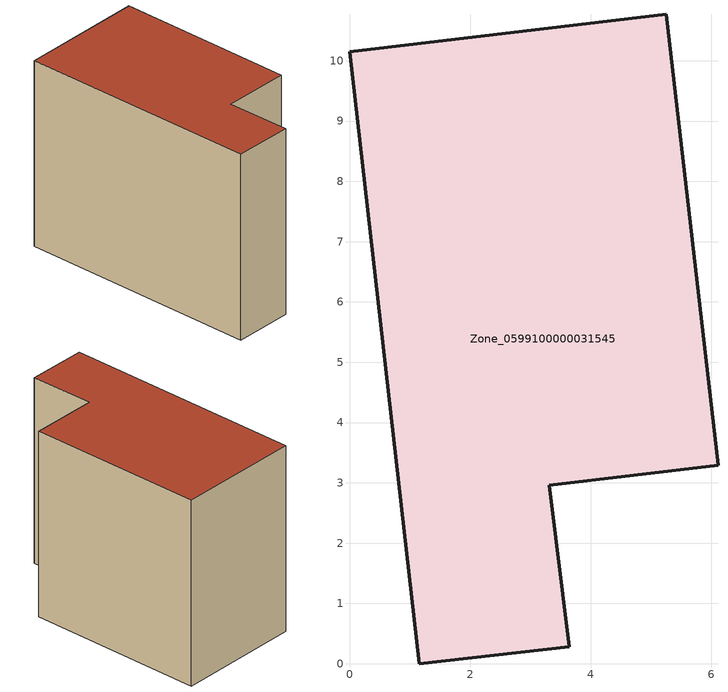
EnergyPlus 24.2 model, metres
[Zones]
Zone_0599100000031545
 floor ground (C_G): 0,10.15 5.25,10.77 6.11,3.29 3.31,2.96 3.64,0.28 1.16,0 z3.29
 wall outside (C_F): 1.16,0 3.64,0.28 3.31,2.96 6.11,3.29 5.25,10.77 0,10.15 1.16,0 z3.29:11.26
 roof outside (C_R): 5.25,10.77 0,10.15 1.16,0 3.64,0.28 3.31,2.96 6.11,3.29 z11.26
[BUILDING]
Pand.0599100000031545: North Axis=0; Terrain=City; Loads Convergence Tolerance Value=0.04; Temperature Convergence Tolerance Value=0.4; Solar Distribution=FullExterior; Maximum Number of Warmup Days=25; Minimum Number of Warmup Days=1
[Site:Location]
Rotterdam.The.Hague.AP_ZH_NLD Design_Conditions: Latitude=51.96; Longitude=4.45; Time Zone=1; Elevation=-4.5
[SITE:GROUNDTEMPERATURE:BUILDINGSURFACE]
18, 18, 18, 18, 18, 18, 18, 18, 18, 18, 18, 18
[MATERIAL] Thermal Absorptance=0.9; Solar Absorptance=0.7; Visible Absorptance=0.7
Name | Roughness | Thickness | Conductivity | Density | Specific Heat
G.TC.1946 | MediumSmooth | 0.15 | 1 | 540 | 1210
F.TC.1946 | Rough | 0.3 | 0.857143 | 1920 | 840
R.TC.1946 | MediumRough | 0.2 | 0.909091 | 1500 | 1000
[CONSTRUCTION]
C_G: G.TC.1946
C_F: F.TC.1946
C_R: R.TC.1946
[ZONE]
Zone_0599100000031545: Type=1; Multiplier=1; Ceiling Height=Autocalculate; Volume=Autocalculate; Floor Area=autocalculate; Part of Total Floor Area=Yes
[ZONEINFILTRATION:DESIGNFLOWRATE]
Infil_Zone_0599100000031545: Zone or ZoneList or Space or SpaceList=Zone_0599100000031545; Schedule=AlwaysOn; Design Flow Rate Calculation Method=Flow/Area; Flow Rate per Floor Area=0.003; Constant Term Coefficient=1; Temperature Term Coefficient=0; Velocity Term Coefficient=0; Velocity Squared Term Coefficient=0
[HVACTEMPLATE:ZONE:IDEALLOADSAIRSYSTEM]
Zone_0599100000031545: Maximum Heating Supply Air Temperature=50; Minimum Cooling Supply Air Temperature=13; Maximum Heating Supply Air Humidity Ratio=0.0156; Minimum Cooling Supply Air Humidity Ratio=0.0077; Heating Limit=NoLimit; Cooling Limit=NoLimit; Dehumidification Control Type=ConstantSensibleHeatRatio; Cooling Sensible Heat Ratio=0.7; Dehumidification Setpoint=60; Humidification Control Type=None; Humidification Setpoint=30; Outdoor Air Method=None; Outdoor Air Flow Rate per Person=0.00944; Outdoor Air Flow Rate per Zone Floor Area=0; Outdoor Air Flow Rate per Zone=0; Demand Controlled Ventilation Type=None; Outdoor Air Economizer Type=NoEconomizer; Heat Recovery Type=None; Sensible Heat Recovery Effectiveness=0.7; Latent Heat Recovery Effectiveness=0.65
[ZONECONTROL:THERMOSTAT]
ThermostatControl_Zone_0599100000031545: Zone or ZoneList=Zone_0599100000031545; Control Type Schedule=DualSetpointControlType; Control 1=Thermostat_Zone_0599100000031545; Temperature Difference Between Cutout And Setpoint=0
[THERMOSTATSETPOINT:DUALSETPOINT]
Thermostat_Zone_0599100000031545: Heating Setpoint Temperature Schedule=HeatingSetpoint_Zone_0599100000031545; Cooling Setpoint Temperature Schedule=CoolingSetpoint_Zone_0599100000031545
[SCHEDULE:COMPACT]
HeatingSetpoint_Zone_0599100000031545: Through: 12/31, For: AllDays, Until: 24:00, 21
CoolingSetpoint_Zone_0599100000031545: Through: 12/31, For: AllDays, Until: 24:00, 24
DualSetpointControlType: Through: 12/31, For: AllDays, Until: 24:00, 4
AlwaysOn: Through: 12/31, For: AllDays, Until: 24:00, 1
